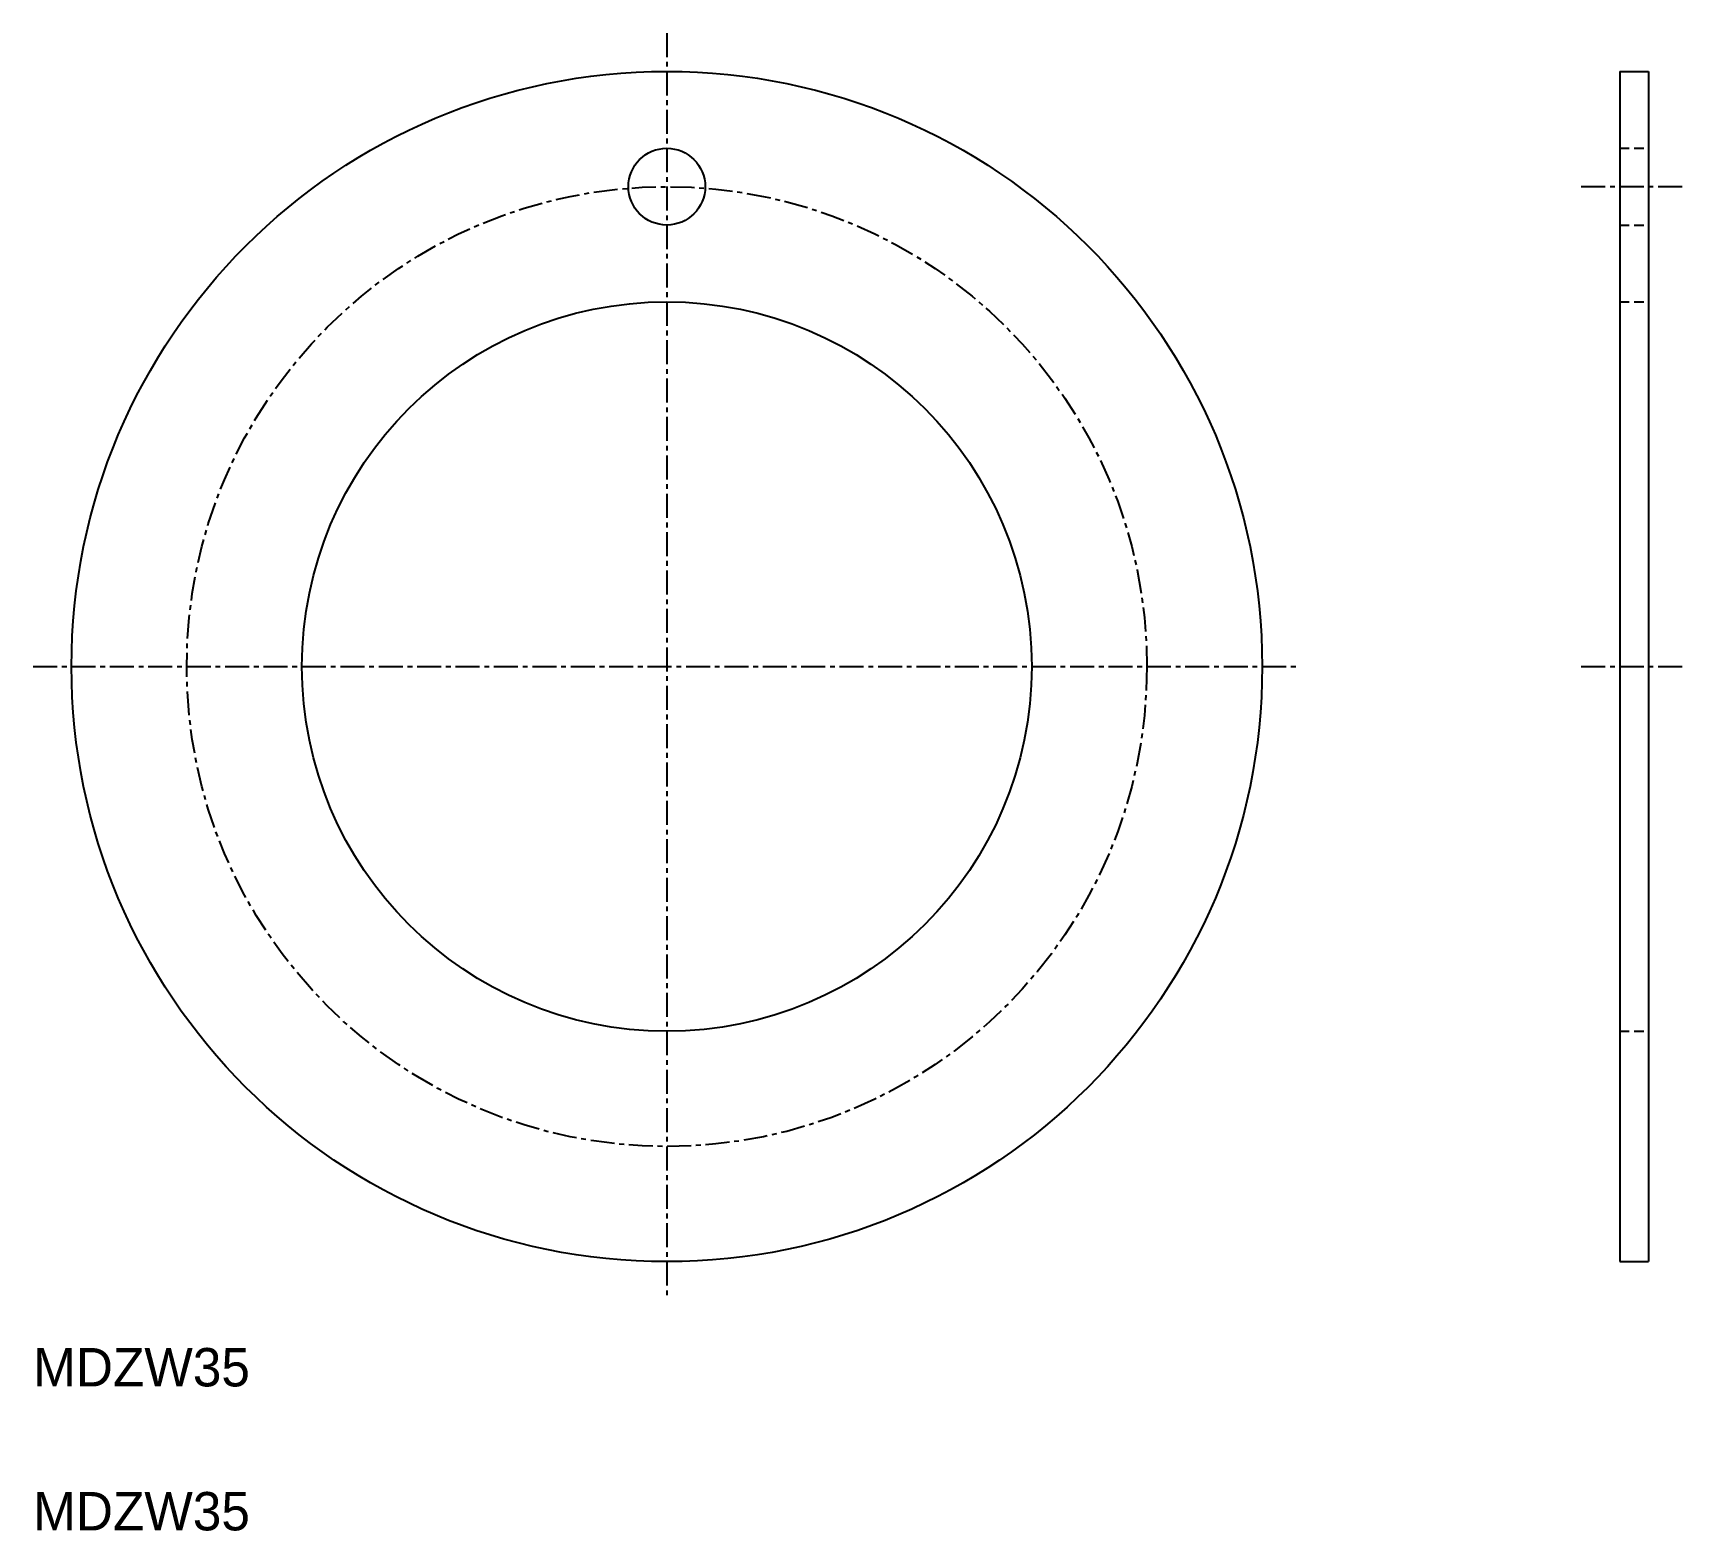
# Model space of a CAD drawing. Extents: x 10 to 96.1, y 10 to 88.
import ezdxf

# ---------------------------------------------------------------- set-up
doc = ezdxf.new("R2010")
doc.units = 0
doc.linetypes.add('CENTER', pattern=[2, 1.25, -0.25, 0.25, -0.25])
doc.linetypes.add('DASHED', pattern=[0.75, 0.5, -0.25])
doc.layers.get('0').update_dxf_attribs({"linetype": 'CONTINUOUS'})
doc.layers.add('CENTER', color=1, linetype='CENTER')

msp = doc.modelspace()

# ---------------------------------------------------------------- linework, layer by layer
at = {"color": 7, "linetype": 'CONTINUOUS'}
for p, q in [((92.621, 86), (92.621, 24)), ((92.621, 86), (94.121, 86)), ((94.121, 86), (94.121, 24)), ((92.621, 24), (94.121, 24))]:
    msp.add_line(p, q, dxfattribs=at)
at = {"color": 3, "linetype": 'DASHED'}
for p, q in [((92.621, 82), (94.121, 82)), ((92.621, 78), (94.121, 78)), ((92.621, 74), (94.121, 74)), ((92.621, 70.5), (92.621, 70.5)), ((92.621, 55), (92.621, 55)), ((92.621, 36), (94.121, 36))]:
    msp.add_line(p, q, dxfattribs=at)
at = {"color": 7, "linetype": 'CONTINUOUS'}
for centre, radius in [((43, 55), 31), ((43, 80), 2), ((43, 55), 19)]:
    msp.add_circle(centre, radius, dxfattribs=at)
at = {"layer": 'CENTER', "color": 1, "linetype": 'CENTER'}
for p, q in [((43, 88), (43, 22)), ((90.621, 80), (96.121, 80)), ((10, 55), (76, 55)), ((90.621, 55), (96.121, 55))]:
    msp.add_line(p, q, dxfattribs=at)
msp.add_circle((43, 55), 25, dxfattribs=at)

# ---------------------------------------------------------------- texts
at = {"color": 7, "linetype": 'CONTINUOUS'}
for p in [(10, 17.5), (10, 10)]:
    msp.add_text('MDZW35', height=2, dxfattribs=at).set_placement(p)

doc.saveas('drawing.dxf')
